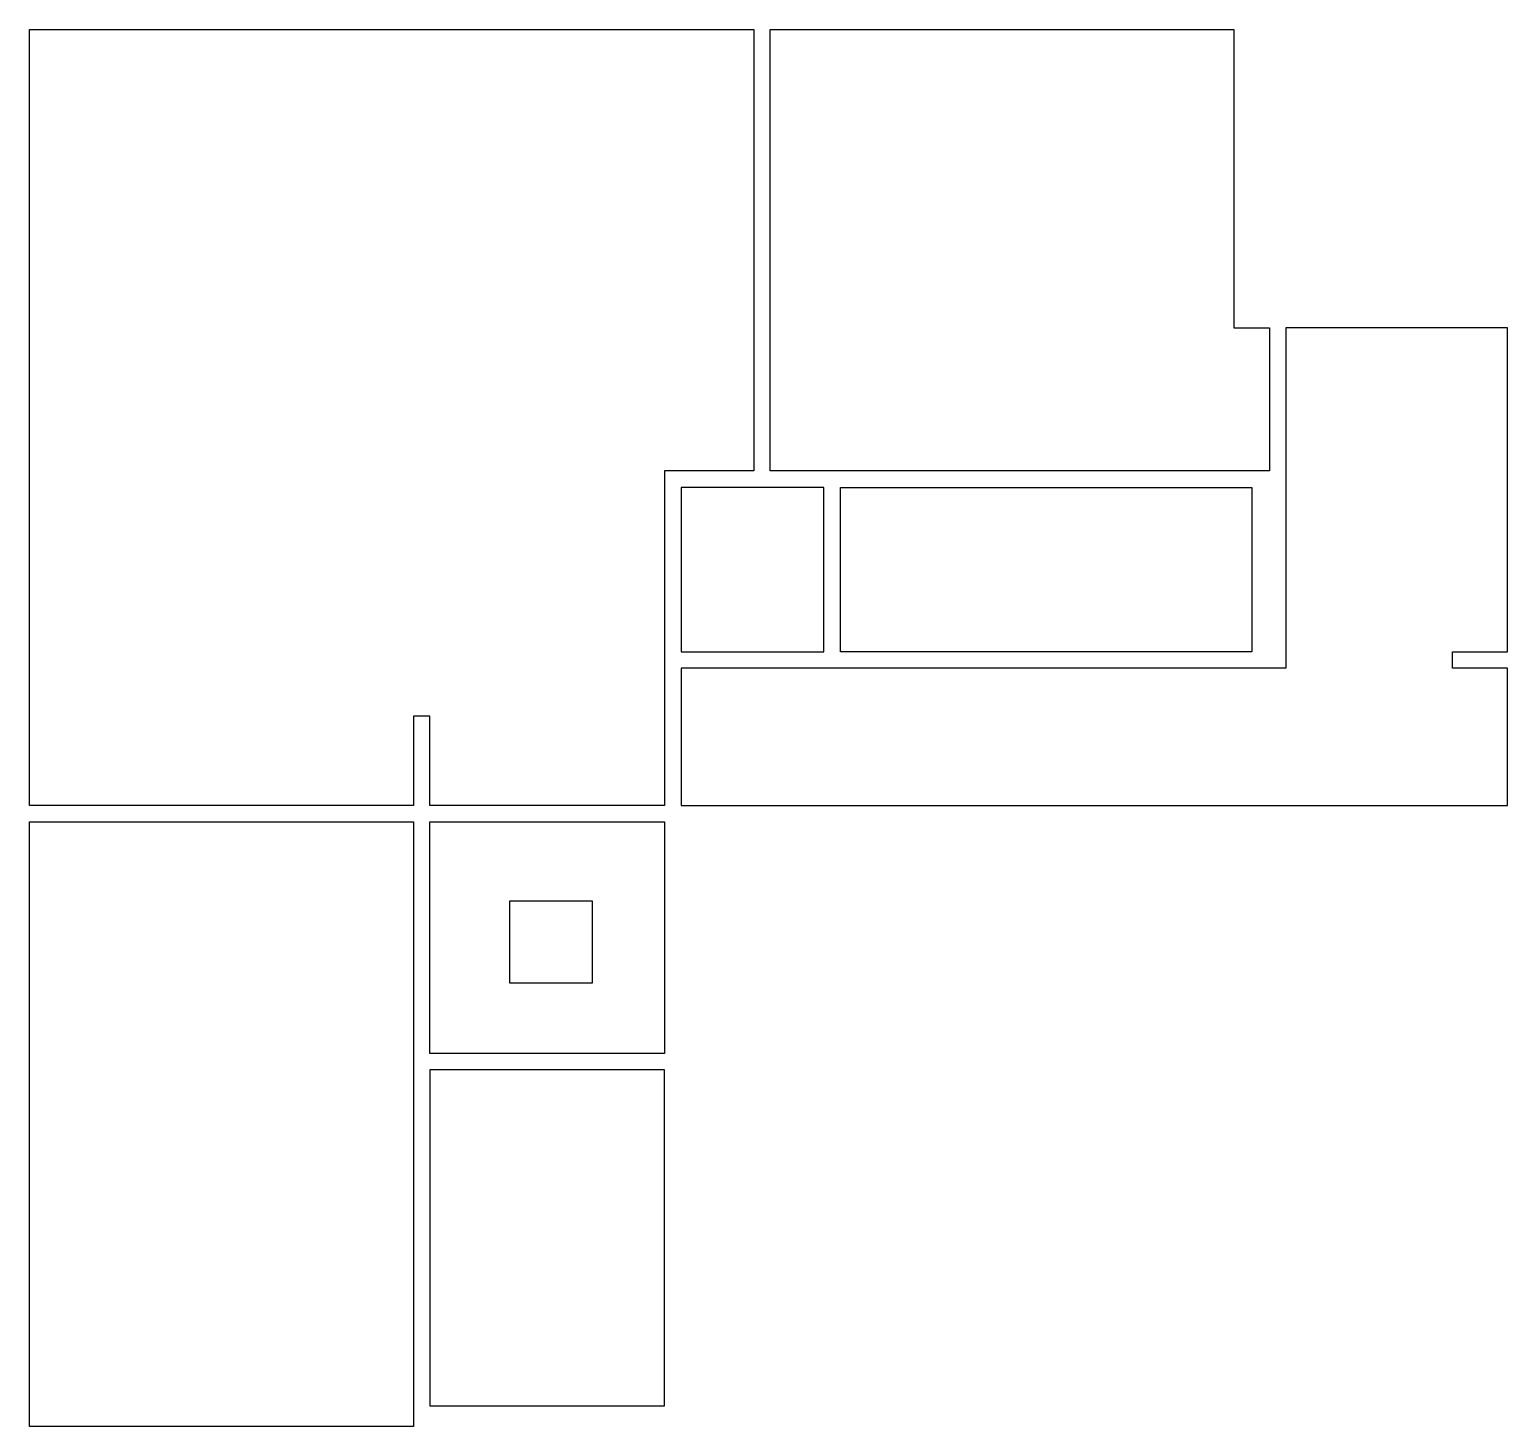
# Model space of a CAD drawing. Header units: metres. Extents: x 2685161 to 2695939, y -76988 to -66798.
import ezdxf

# ---------------------------------------------------------------- set-up
doc = ezdxf.new("R2010")
doc.units = ezdxf.units.M
doc.layers.add('AREE LEONARDO', color=5, linetype='Continuous')

msp = doc.modelspace()

# ---------------------------------------------------------------- linework, layer by layer
at = {"layer": 'AREE LEONARDO', "color": 5}
for points in [[(2687961, -72458), (2685161, -72458), (2685161, -66798), (2690442, -66798), (2690442, -70018), (2689792, -70018), (2689792, -72458), (2688081, -72458), (2688081, -71808), (2687961, -71808)], [(2694204, -70018), (2690562, -70018), (2690562, -66798), (2693944, -66798), (2693944, -68973), (2694204, -68973)], [(2695939, -68973), (2694324, -68973), (2694324, -71458), (2689912, -71458), (2689912, -72458), (2695939, -72458), (2695939, -71458), (2695539, -71458), (2695539, -71338), (2695939, -71338)], [(2690954, -70138), (2689912, -70138), (2689912, -71338), (2690954, -71338)], [(2687961, -76988), (2685161, -76988), (2685161, -72578), (2687961, -72578)]]:
    msp.add_lwpolyline(points, close=True, dxfattribs=at)
at = {"layer": 'AREE LEONARDO', "color": 3}
for points in [[(2691074, -70138), (2694074, -70138), (2694074, -71338), (2691074, -71338)], [(2689792, -74388), (2688081, -74388), (2688081, -76838), (2689792, -76838)]]:
    msp.add_lwpolyline(points, close=True, dxfattribs=at)
at = {"layer": 'AREE LEONARDO', "color": 6}
msp.add_lwpolyline([(2688081, -72578), (2689792, -72578), (2689792, -74268), (2688081, -74268)], close=True, dxfattribs=at)
at = {"layer": 'AREE LEONARDO', "color": 1}
msp.add_lwpolyline([(2688664, -73154), (2689264, -73154), (2689264, -73754), (2688664, -73754)], close=True, dxfattribs=at)

doc.saveas('drawing.dxf')
